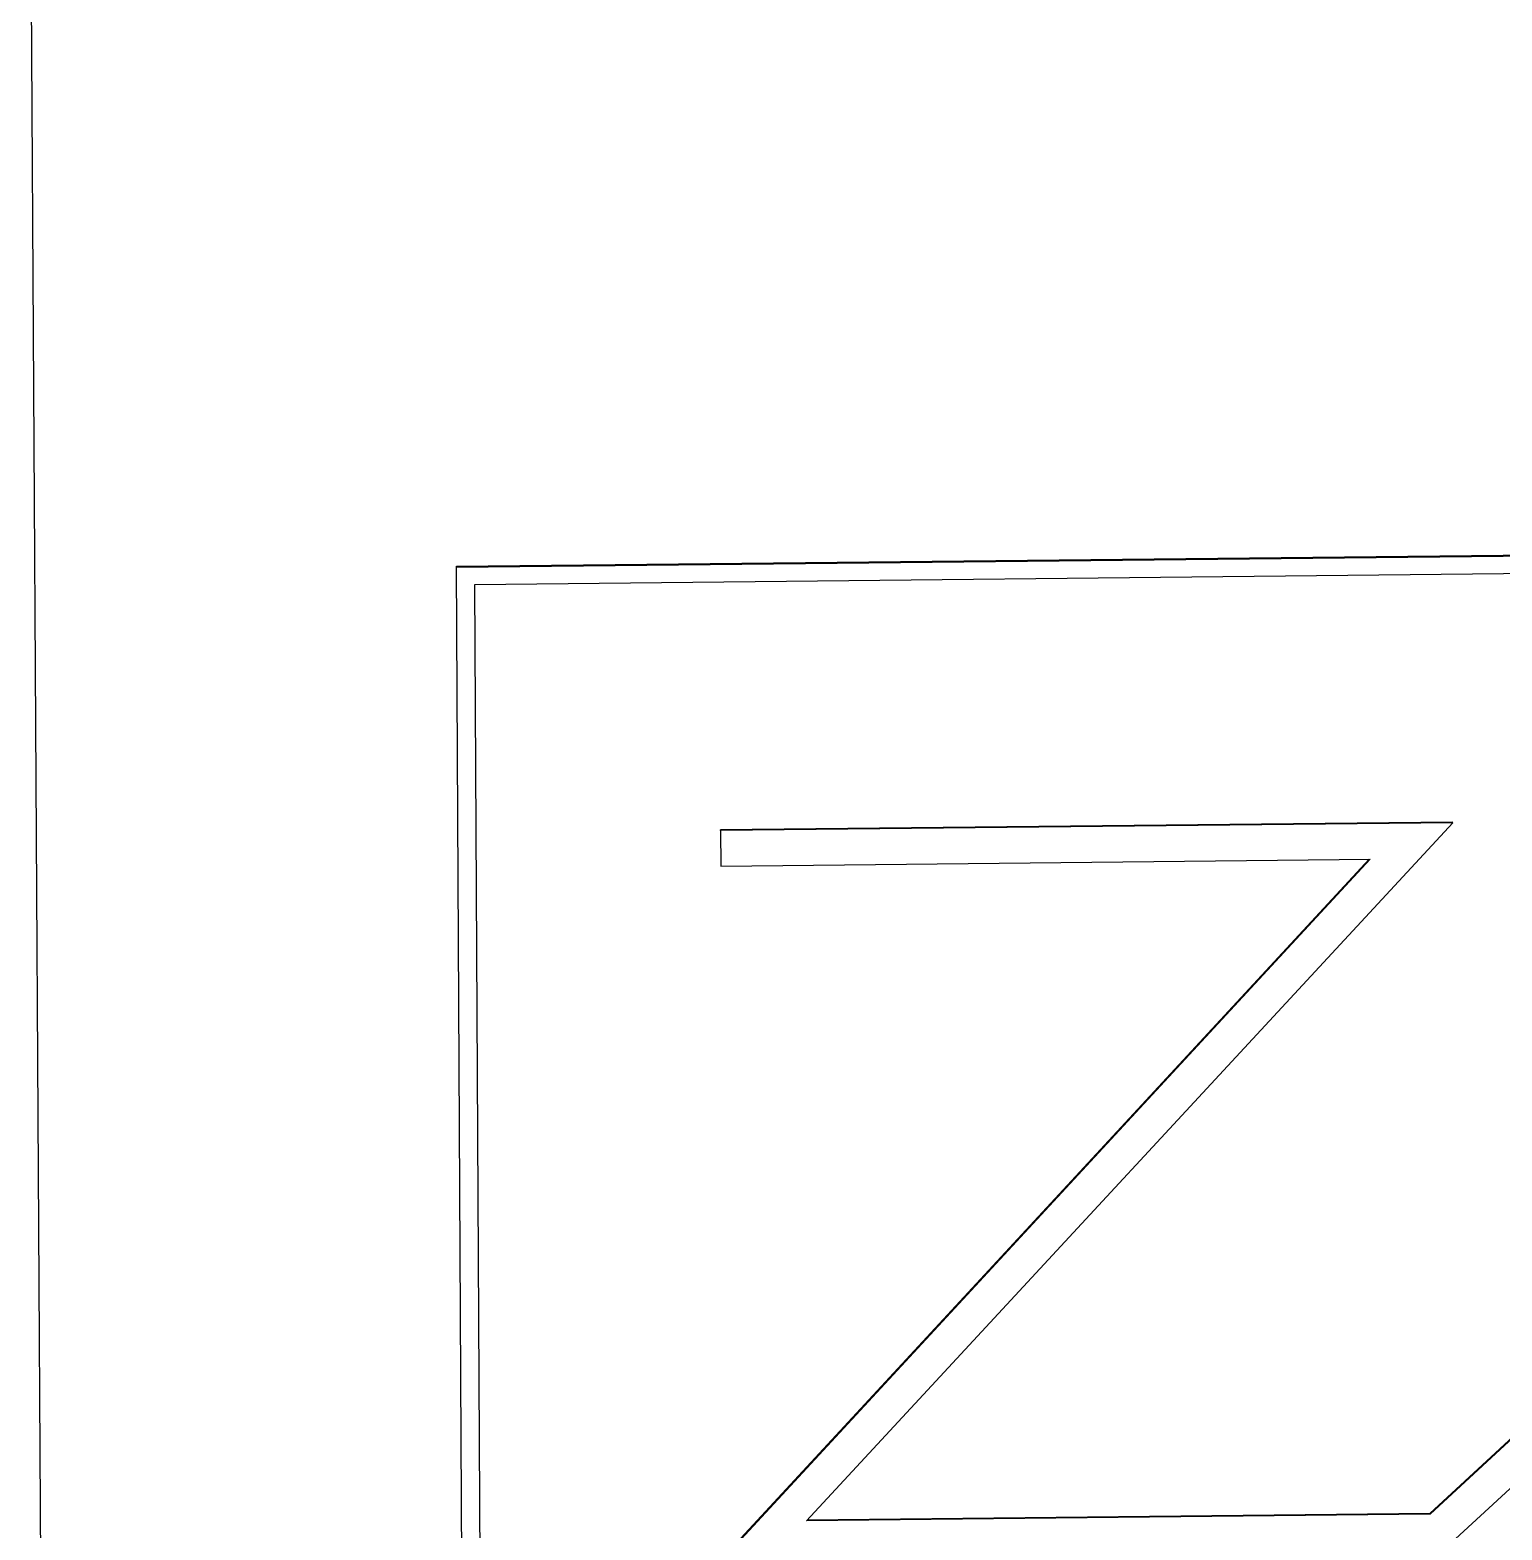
# Model space of a CAD drawing. Header units: millimetres. Extents: x -1480 to 5249, y -840 to 3860.
# Drawn here: x -25.28 to -3.3, y 998.43 to 1020.84 of the extents above; entities that cross this region are included whole.
import ezdxf

# ---------------------------------------------------------------- set-up
doc = ezdxf.new("R2010")
doc.units = ezdxf.units.MM
doc.header["$MEASUREMENT"] = 0
doc.layers.add('Domyslna', color=7, linetype='Continuous', true_color=0x000000)
doc.layers.add('Utwórz2D linie widoczne', color=7, linetype='Continuous', true_color=0x000000)

msp = doc.modelspace()

# ---------------------------------------------------------------- linework, layer by layer
at = {"layer": 'Domyslna'}
msp.add_line((-25.283, 1024.56), (-19.297, 12.434), dxfattribs=at)
at = {"layer": 'Utwórz2D linie widoczne'}
for p, q in [((-18.917, 1012.825), (10.965, 1013.139)), ((-18.913, 1012.812), (10.969, 1013.126)), ((-18.913, 1012.812), (-18.917, 1012.825)), ((-18.754, 983.159), (-18.913, 1012.812)), ((10.703, 1012.858), (-18.645, 1012.55)), ((-18.645, 1012.55), (-18.489, 983.426)), ((-4.041, 1009.005), (-14.974, 1008.889)), ((-4.038, 1008.992), (-14.971, 1008.877)), ((-13.689, 998.564), (-4.038, 1008.992)), ((6.882, 1009.121), (-4.378, 998.677)), ((6.885, 1009.108), (-4.375, 998.664)), ((-4.038, 1008.992), (-4.041, 1009.005)), ((-14.971, 1008.877), (-14.974, 1008.889)), ((-14.971, 1008.877), (-14.968, 1008.346)), ((-14.968, 1008.346), (-5.272, 1008.449)), ((-5.287, 1008.449), (-14.919, 998.036)), ((-5.272, 1008.449), (-14.915, 998.023)), ((-3.996, 998.295), (6.36, 1007.887)), ((-4.378, 998.677), (-13.677, 998.577)), ((-4.375, 998.664), (-4.378, 998.677)), ((-4.375, 998.664), (-13.689, 998.564))]:
    msp.add_line(p, q, dxfattribs=at)

doc.saveas('drawing.dxf')
